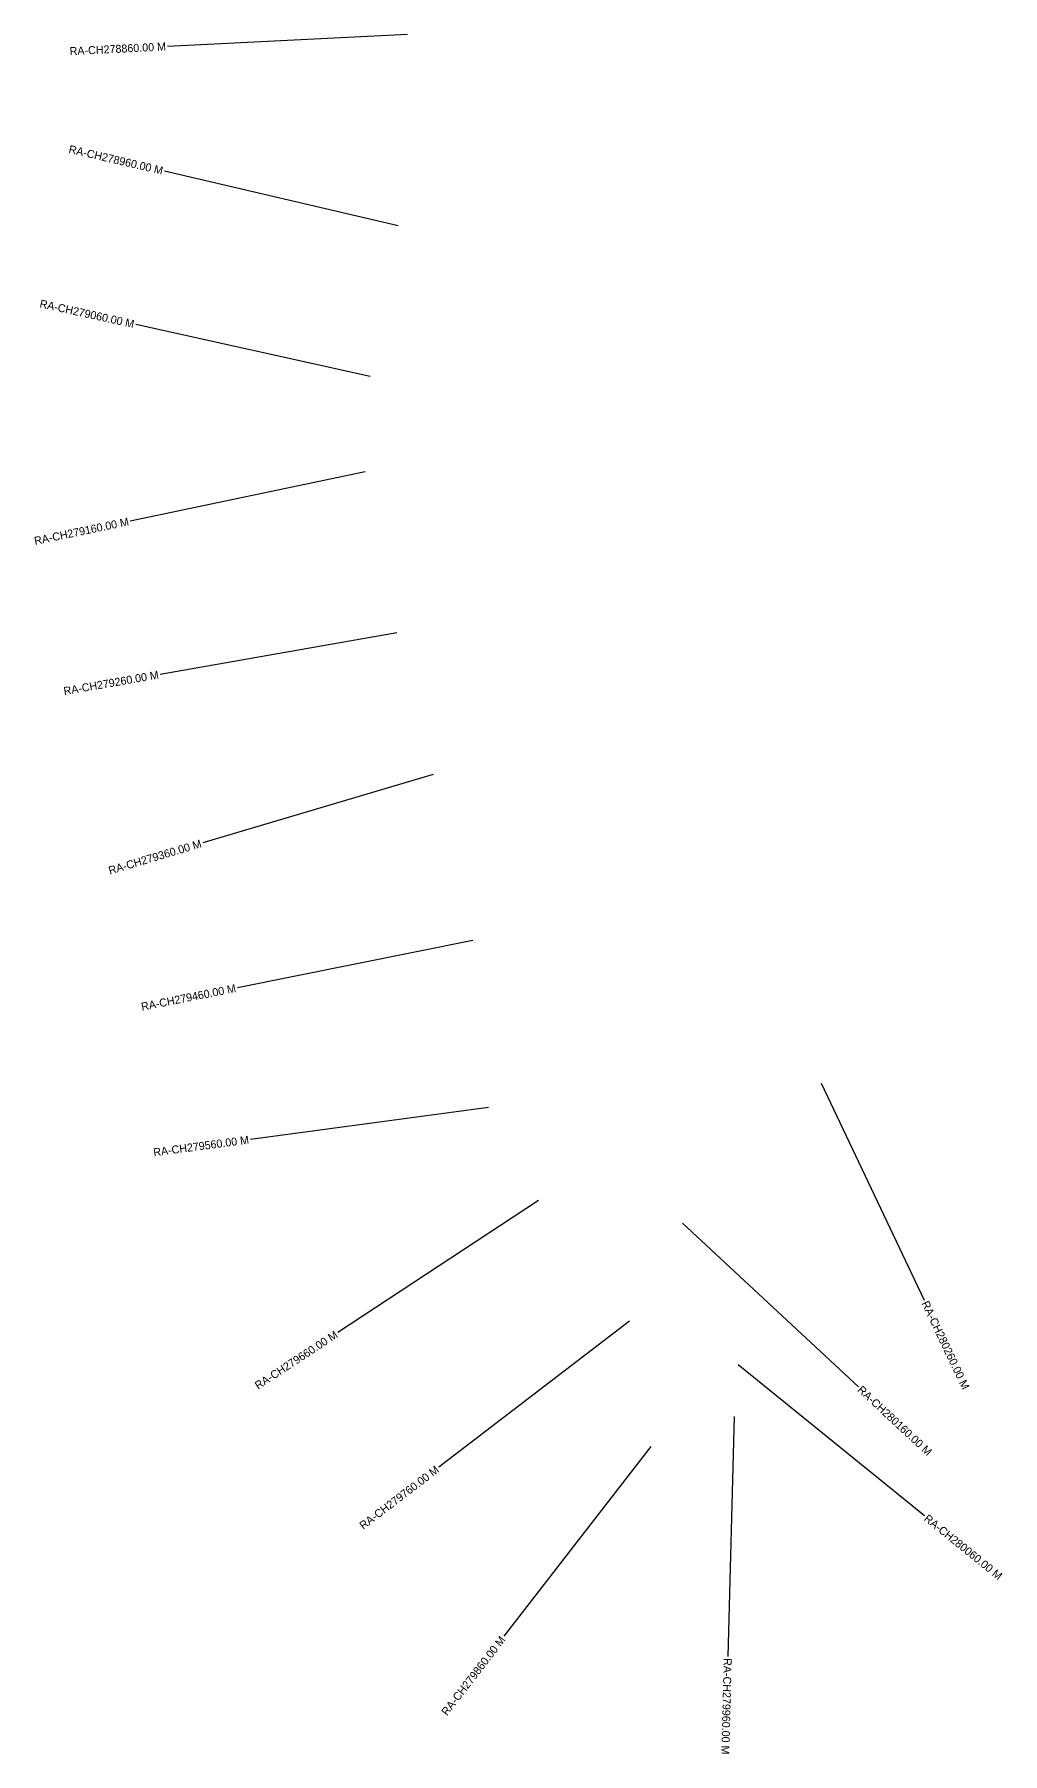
# Model space of a CAD drawing. Header units: metres. Extents: x 283831 to 291969, y 2024317 to 2027190.
# Drawn here: x 285121 to 285726, y 2024406 to 2025480 of the extents above; entities that cross this region are included whole.
import ezdxf
from ezdxf.enums import TextEntityAlignment as Align

# ---------------------------------------------------------------- set-up
doc = ezdxf.new("R2010")
doc.units = ezdxf.units.M
doc.header["$MEASUREMENT"] = 0
doc.layers.add('CS', color=134, linetype='Continuous')
doc.layers.add('CSMark', color=6, linetype='Continuous')

msp = doc.modelspace()

# ---------------------------------------------------------------- linework, layer by layer
at = {"layer": 'CS'}
for p, q in [((285353.8, 2025479.9), (285204, 2025472.4)), ((285348.1, 2025360.4), (285202, 2025394.5)), ((285330.6, 2025266.3), (285184.1, 2025298.7)), ((285327.5, 2025206.6), (285180.7, 2025175.9)), ((285347.2, 2025106.1), (285199.4, 2025080.1)), ((285369.8, 2025017.6), (285226, 2024974.9)), ((285394.7, 2024913.8), (285247.6, 2024884.4)), ((285612.2, 2024824.7), (285676.6, 2024689.2)), ((285404.5, 2024809.5), (285255.8, 2024789.6)), ((285435.6, 2024751.4), (285310.3, 2024669)), ((285525.6, 2024737.2), (285635.5, 2024635)), ((285492.5, 2024676), (285373.4, 2024584.8)), ((285560.3, 2024649), (285676.8, 2024554.6)), ((285557.8, 2024616.6), (285553.9, 2024466.6)), ((285505.9, 2024597.8), (285414.1, 2024479.2))]:
    msp.add_line(p, q, dxfattribs=at)

# ---------------------------------------------------------------- texts
at = {"layer": 'CSMark'}
for s, rotation, p in [('RA-CH278860.00 M', 2.8657, (285203, 2025472.4)), ('RA-CH278960.00 M', 346.8407, (285201.1, 2025394.7)), ('RA-CH279060.00 M', 347.5269, (285183.1, 2025298.9)), ('RA-CH279160.00 M', 11.8004, (285179.7, 2025175.7)), ('RA-CH279260.00 M', 9.9767, (285198.4, 2025080)), ('RA-CH279360.00 M', 16.5748, (285225, 2024974.6)), ('RA-CH279460.00 M', 11.3149, (285246.6, 2024884.2)), ('RA-CH279560.00 M', 7.6398, (285254.8, 2024789.5)), ('RA-CH279660.00 M', 33.3281, (285309.5, 2024668.4)), ('RA-CH279760.00 M', 37.3987, (285372.6, 2024584.2)), ('RA-CH279860.00 M', 52.2649, (285413.4, 2024478.4))]:
    msp.add_text(s, height=5, rotation=rotation, dxfattribs=at).set_placement(p, align=Align.MIDDLE_RIGHT)
for s, rotation, p in [('RA-CH280260.00 M', 295.3981, (285677, 2024688.3)), ('RA-CH280160.00 M', 317.064, (285636.2, 2024634.4)), ('RA-CH280060.00 M', 321.0021, (285677.6, 2024553.9)), ('RA-CH279960.00 M', 268.5318, (285553.9, 2024465.6))]:
    msp.add_text(s, height=5, rotation=rotation, dxfattribs=at).set_placement(p, align=Align.MIDDLE_LEFT)

doc.saveas('drawing.dxf')
